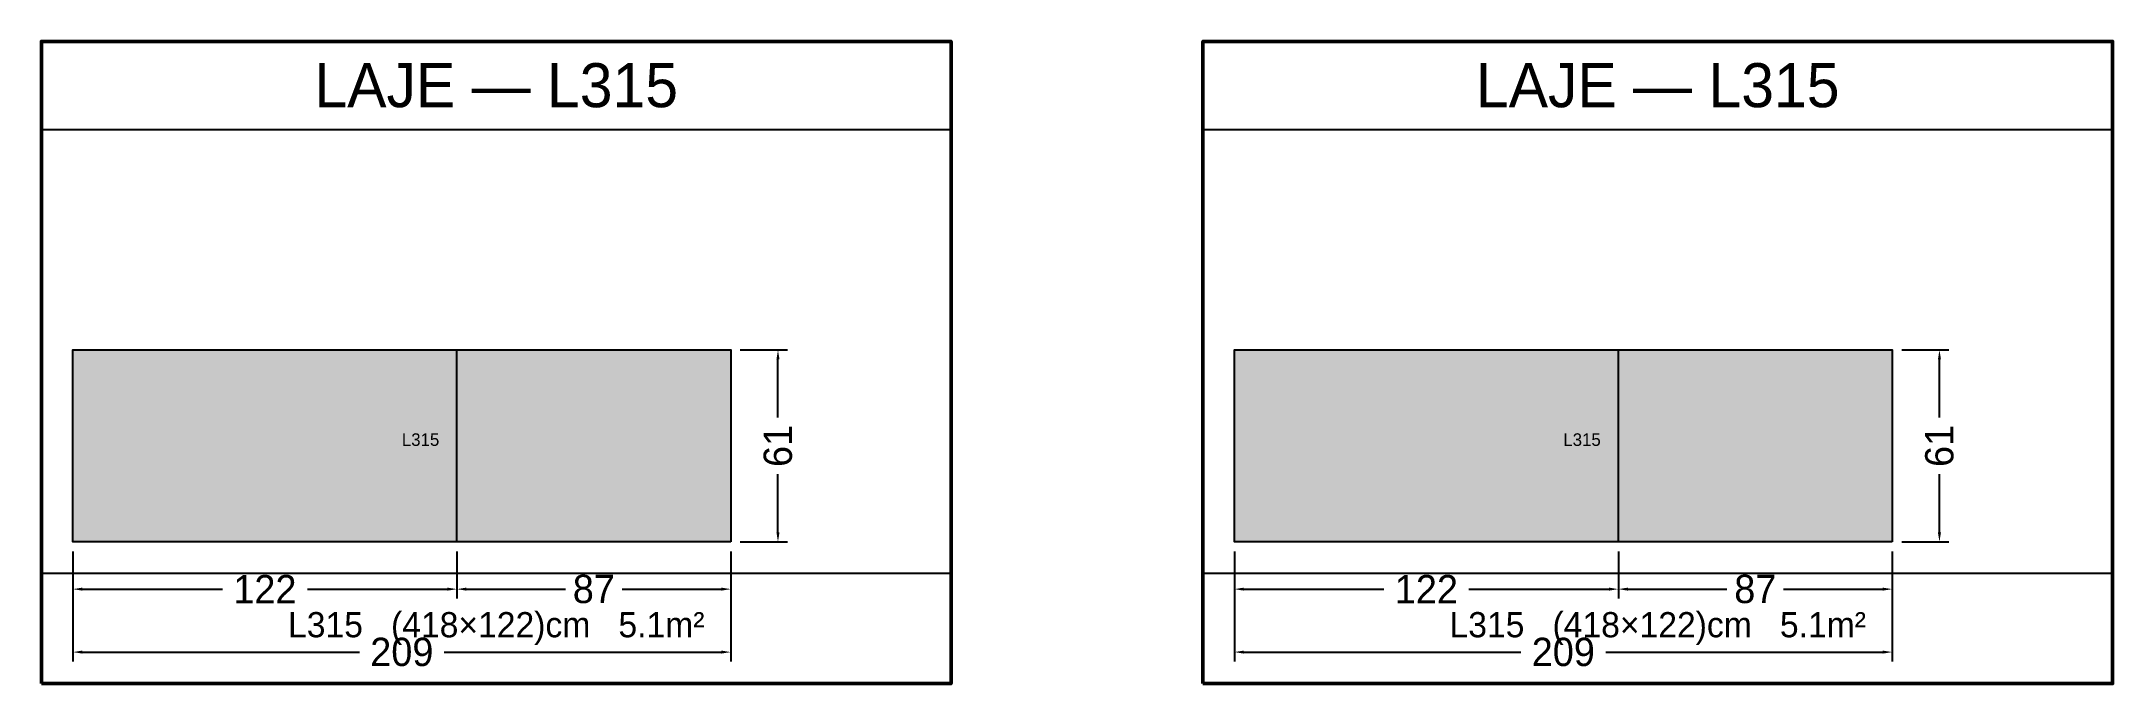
# Model space of a CAD drawing. Extents: x 0 to 658, y 0 to 204.
import ezdxf

# ---------------------------------------------------------------- set-up
doc = ezdxf.new("R2010")
doc.units = 0
for name, color, linetype in [('3', 3, 'Continuous'), ('4', 4, 'Continuous'), ('CARIMBO', 255, 'Continuous'), ('Folhas', 255, 'Continuous'), ('Hachura', 251, 'Continuous'), ('Painéis', 200, 'Continuous')]:
    doc.layers.add(name, color=color, linetype=linetype)
doc.dimstyles.new('COTA PAINEL-50', dxfattribs={"dimtxt": 9, "dimasz": 3, "dimexe": 3, "dimexo": 3, "dimgap": 3, "dimtad": 1, "dimdec": 1, "dimcen": 2.5, "dimclrd": 4, "dimclre": 4, "dimclrt": 240, "dimazin": 3, "dimtfac": 1, "dimtmove": 0, "dimatfit": 3})

# ---------------------------------------------------------------- blocks, each defined once
blk = doc.blocks.new('_CLOSEDFILLED')
at = {"color": 0, "linetype": 'BYBLOCK'}
blk.add_solid([(-1, 0.16), (0, 0), (-1, -0.16)], dxfattribs=at)
blk = doc.blocks.new('*D1')
at = {"color": 4}
for p, q in [((10, 42), (10, 27)), ((132, 42), (132, 27)), ((13, 30), (57.5, 30)), ((84.5, 30), (129, 30))]:
    blk.add_line(p, q, dxfattribs=at)
at = {"layer": 'Defpoints'}
for p in [(10, 45), (132, 45), (10, 30)]:
    blk.add_point(p, dxfattribs=at)
at = {"layer": 'Painéis', "color": 4, "xscale": 3, "yscale": 3, "rotation": 180}
blk.add_blockref('_CLOSEDFILLED', (10, 30), dxfattribs=at)
at = {"layer": 'Painéis', "color": 4, "xscale": 3, "yscale": 3}
blk.add_blockref('_CLOSEDFILLED', (132, 30), dxfattribs=at)
at = {"layer": 'Painéis', "color": 240, "insert": (71, 30), "char_height": 9, "attachment_point": 5}
blk.add_mtext('122', dxfattribs=at)
blk = doc.blocks.new('*D2')
at = {"color": 4}
for p, q in [((132, 42), (132, 27)), ((219, 42), (219, 27)), ((135, 30), (166.5, 30)), ((184.5, 30), (216, 30))]:
    blk.add_line(p, q, dxfattribs=at)
at = {"layer": 'Defpoints'}
for p in [(132, 45), (219, 45), (132, 30)]:
    blk.add_point(p, dxfattribs=at)
at = {"layer": 'Painéis', "color": 4, "xscale": 3, "yscale": 3, "rotation": 180}
blk.add_blockref('_CLOSEDFILLED', (132, 30), dxfattribs=at)
at = {"layer": 'Painéis', "color": 4, "xscale": 3, "yscale": 3}
blk.add_blockref('_CLOSEDFILLED', (219, 30), dxfattribs=at)
at = {"layer": 'Painéis', "color": 240, "insert": (175.5, 30), "char_height": 9, "attachment_point": 5}
blk.add_mtext('87', dxfattribs=at)
blk = doc.blocks.new('*D3')
at = {"color": 4}
for p, q in [((10, 42), (10, 7)), ((219, 42), (219, 7)), ((13, 10), (101, 10)), ((128, 10), (216, 10))]:
    blk.add_line(p, q, dxfattribs=at)
at = {"layer": 'Defpoints'}
for p in [(10, 45), (219, 45), (10, 10)]:
    blk.add_point(p, dxfattribs=at)
at = {"layer": 'Painéis', "color": 4, "xscale": 3, "yscale": 3, "rotation": 180}
blk.add_blockref('_CLOSEDFILLED', (10, 10), dxfattribs=at)
at = {"layer": 'Painéis', "color": 4, "xscale": 3, "yscale": 3}
blk.add_blockref('_CLOSEDFILLED', (219, 10), dxfattribs=at)
at = {"layer": 'Painéis', "color": 240, "insert": (114.5, 10), "char_height": 9, "attachment_point": 5}
blk.add_mtext('209', dxfattribs=at)
blk = doc.blocks.new('*D4')
at = {"color": 4}
for p, q in [((222, 106), (237, 106)), ((234, 84.5), (234, 103)), ((234, 48), (234, 66.5)), ((222, 45), (237, 45))]:
    blk.add_line(p, q, dxfattribs=at)
at = {"layer": 'Defpoints'}
for p in [(219, 106), (219, 45), (234, 45)]:
    blk.add_point(p, dxfattribs=at)
at = {"layer": 'Painéis', "color": 4, "xscale": 3, "yscale": 3}
for p, rotation in [((234, 106), 90), ((234, 45), 270)]:
    blk.add_blockref('_CLOSEDFILLED', p, dxfattribs=dict(at, rotation=rotation))
at = {"layer": 'Painéis', "color": 240, "insert": (234, 75.5), "char_height": 9, "attachment_point": 5, "rotation": 90}
blk.add_mtext('61', dxfattribs=at)
blk = doc.blocks.new('*D5')
at = {"color": 4}
for p, q in [((379, 42), (379, 27)), ((501, 42), (501, 27)), ((382, 30), (426.5, 30)), ((453.5, 30), (498, 30))]:
    blk.add_line(p, q, dxfattribs=at)
at = {"layer": 'Defpoints'}
for p in [(379, 45), (501, 45), (379, 30)]:
    blk.add_point(p, dxfattribs=at)
at = {"layer": 'Painéis', "color": 4, "xscale": 3, "yscale": 3, "rotation": 180}
blk.add_blockref('_CLOSEDFILLED', (379, 30), dxfattribs=at)
at = {"layer": 'Painéis', "color": 4, "xscale": 3, "yscale": 3}
blk.add_blockref('_CLOSEDFILLED', (501, 30), dxfattribs=at)
at = {"layer": 'Painéis', "color": 240, "insert": (440, 30), "char_height": 9, "attachment_point": 5}
blk.add_mtext('122', dxfattribs=at)
blk = doc.blocks.new('*D6')
at = {"color": 4}
for p, q in [((501, 42), (501, 27)), ((588, 42), (588, 27)), ((504, 30), (535.5, 30)), ((553.5, 30), (585, 30))]:
    blk.add_line(p, q, dxfattribs=at)
at = {"layer": 'Defpoints'}
for p in [(501, 45), (588, 45), (501, 30)]:
    blk.add_point(p, dxfattribs=at)
at = {"layer": 'Painéis', "color": 4, "xscale": 3, "yscale": 3, "rotation": 180}
blk.add_blockref('_CLOSEDFILLED', (501, 30), dxfattribs=at)
at = {"layer": 'Painéis', "color": 4, "xscale": 3, "yscale": 3}
blk.add_blockref('_CLOSEDFILLED', (588, 30), dxfattribs=at)
at = {"layer": 'Painéis', "color": 240, "insert": (544.5, 30), "char_height": 9, "attachment_point": 5}
blk.add_mtext('87', dxfattribs=at)
blk = doc.blocks.new('*D7')
at = {"color": 4}
for p, q in [((379, 42), (379, 7)), ((588, 42), (588, 7)), ((382, 10), (470, 10)), ((497, 10), (585, 10))]:
    blk.add_line(p, q, dxfattribs=at)
at = {"layer": 'Defpoints'}
for p in [(379, 45), (588, 45), (379, 10)]:
    blk.add_point(p, dxfattribs=at)
at = {"layer": 'Painéis', "color": 4, "xscale": 3, "yscale": 3, "rotation": 180}
blk.add_blockref('_CLOSEDFILLED', (379, 10), dxfattribs=at)
at = {"layer": 'Painéis', "color": 4, "xscale": 3, "yscale": 3}
blk.add_blockref('_CLOSEDFILLED', (588, 10), dxfattribs=at)
at = {"layer": 'Painéis', "color": 240, "insert": (483.5, 10), "char_height": 9, "attachment_point": 5}
blk.add_mtext('209', dxfattribs=at)
blk = doc.blocks.new('*D8')
at = {"color": 4}
for p, q in [((591, 106), (606, 106)), ((603, 84.5), (603, 103)), ((603, 48), (603, 66.5)), ((591, 45), (606, 45))]:
    blk.add_line(p, q, dxfattribs=at)
at = {"layer": 'Defpoints'}
for p in [(588, 106), (588, 45), (603, 45)]:
    blk.add_point(p, dxfattribs=at)
at = {"layer": 'Painéis', "color": 4, "xscale": 3, "yscale": 3}
for p, rotation in [((603, 106), 90), ((603, 45), 270)]:
    blk.add_blockref('_CLOSEDFILLED', p, dxfattribs=dict(at, rotation=rotation))
at = {"layer": 'Painéis', "color": 240, "insert": (603, 75.5), "char_height": 9, "attachment_point": 5, "rotation": 90}
blk.add_mtext('61', dxfattribs=at)

msp = doc.modelspace()

# ---------------------------------------------------------------- hatches: boundary and pattern name
at = {"layer": 'Hachura'}
h = msp.add_hatch(color=7, dxfattribs=at)
h.dxf.hatch_style = 1
h.paths.add_polyline_path([(219, 45), (10, 45), (10, 106), (219, 106)])
h = msp.add_hatch(color=7, dxfattribs=at)
h.dxf.hatch_style = 1
h.paths.add_polyline_path([(588, 45), (379, 45), (379, 106), (588, 106)])

# ---------------------------------------------------------------- linework, layer by layer
at = {"layer": '3', "lineweight": 25}
for points in [[(219, 45), (10, 45), (10, 106), (219, 106)], [(588, 45), (379, 45), (379, 106), (588, 106)]]:
    msp.add_lwpolyline(points, close=True, dxfattribs=at)
at = {"layer": '3'}
for points in [[(132, 45), (132, 106)], [(501, 45), (501, 106)]]:
    msp.add_lwpolyline(points, dxfattribs=at)
at = {"layer": 'CARIMBO', "lineweight": 25}
for points in [[(0, 0), (289, 0), (289, 35), (0, 35)], [(369, 0), (658, 0), (658, 35), (369, 35)]]:
    msp.add_lwpolyline(points, close=True, dxfattribs=at)
at = {"layer": 'Folhas', "lineweight": 25}
for points in [[(0, 176), (289, 176), (289, 204), (0, 204)], [(369, 176), (658, 176), (658, 204), (369, 204)]]:
    msp.add_lwpolyline(points, close=True, dxfattribs=at)
at = {"layer": 'Folhas', "lineweight": 50}
for points in [[(0, 0), (289, 0), (289, 204), (0, 204)], [(369, 0), (658, 0), (658, 204), (369, 204)]]:
    msp.add_lwpolyline(points, close=True, dxfattribs=at)
at = {"layer": 'Painéis', "lineweight": 18}
for p, q in [((132, 45), (132, 106)), ((501, 45), (501, 106))]:
    msp.add_line(p, q, dxfattribs=at)
for points in [[(10, 45), (132, 45), (132, 106), (10, 106)], [(132, 45), (219, 45), (219, 106), (132, 106)], [(379, 45), (501, 45), (501, 106), (379, 106)], [(501, 45), (588, 45), (588, 106), (501, 106)]]:
    msp.add_lwpolyline(points, close=True, dxfattribs=at)

# ---------------------------------------------------------------- texts
at = {"layer": '4'}
for p in [(114.5, 75.5), (483.5, 75.5)]:
    msp.add_text('L315', height=4, dxfattribs=at).set_placement(p)
at = {"layer": 'CARIMBO', "attachment_point": 5}
for s, insert, char_height in [('LAJE — L315', (144.5, 190), 14), ('LAJE — L315', (513.5, 190), 14), ('L315   (418×122)cm   5.1m²', (144.5, 17.5), 8), ('L315   (418×122)cm   5.1m²', (513.5, 17.5), 8)]:
    msp.add_mtext(s, dxfattribs=dict(at, insert=insert, char_height=char_height))

# ---------------------------------------------------------------- dimensions: what is measured, and where the dimension line sits
at = {"layer": 'Painéis'}
for base, p1, p2, picture, middle in [((234, 45), (219, 45), (219, 106), '*D4', (234, 75.5)), ((603, 45), (588, 45), (588, 106), '*D8', (603, 75.5))]:
    dim = msp.add_linear_dim(base=base, p1=p1, p2=p2, angle=90, text='61', dimstyle='COTA PAINEL-50', dxfattribs=at)
    dim.commit()
    dim.dimension.update_dxf_attribs({"geometry": picture, "text_midpoint": middle})
for base, p1, p2, text, picture, middle in [((10, 30), (10, 45), (132, 45), '122', '*D1', (71, 30)), ((10, 10), (10, 45), (219, 45), '209', '*D3', (114.5, 10)), ((132, 30), (132, 45), (219, 45), '87', '*D2', (175.5, 30)), ((379, 30), (379, 45), (501, 45), '122', '*D5', (440, 30)), ((379, 10), (379, 45), (588, 45), '209', '*D7', (483.5, 10)), ((501, 30), (501, 45), (588, 45), '87', '*D6', (544.5, 30))]:
    dim = msp.add_linear_dim(base=base, p1=p1, p2=p2, text=text, dimstyle='COTA PAINEL-50', dxfattribs=at)
    dim.commit()
    dim.dimension.update_dxf_attribs({"geometry": picture, "text_midpoint": middle})

doc.saveas('drawing.dxf')
